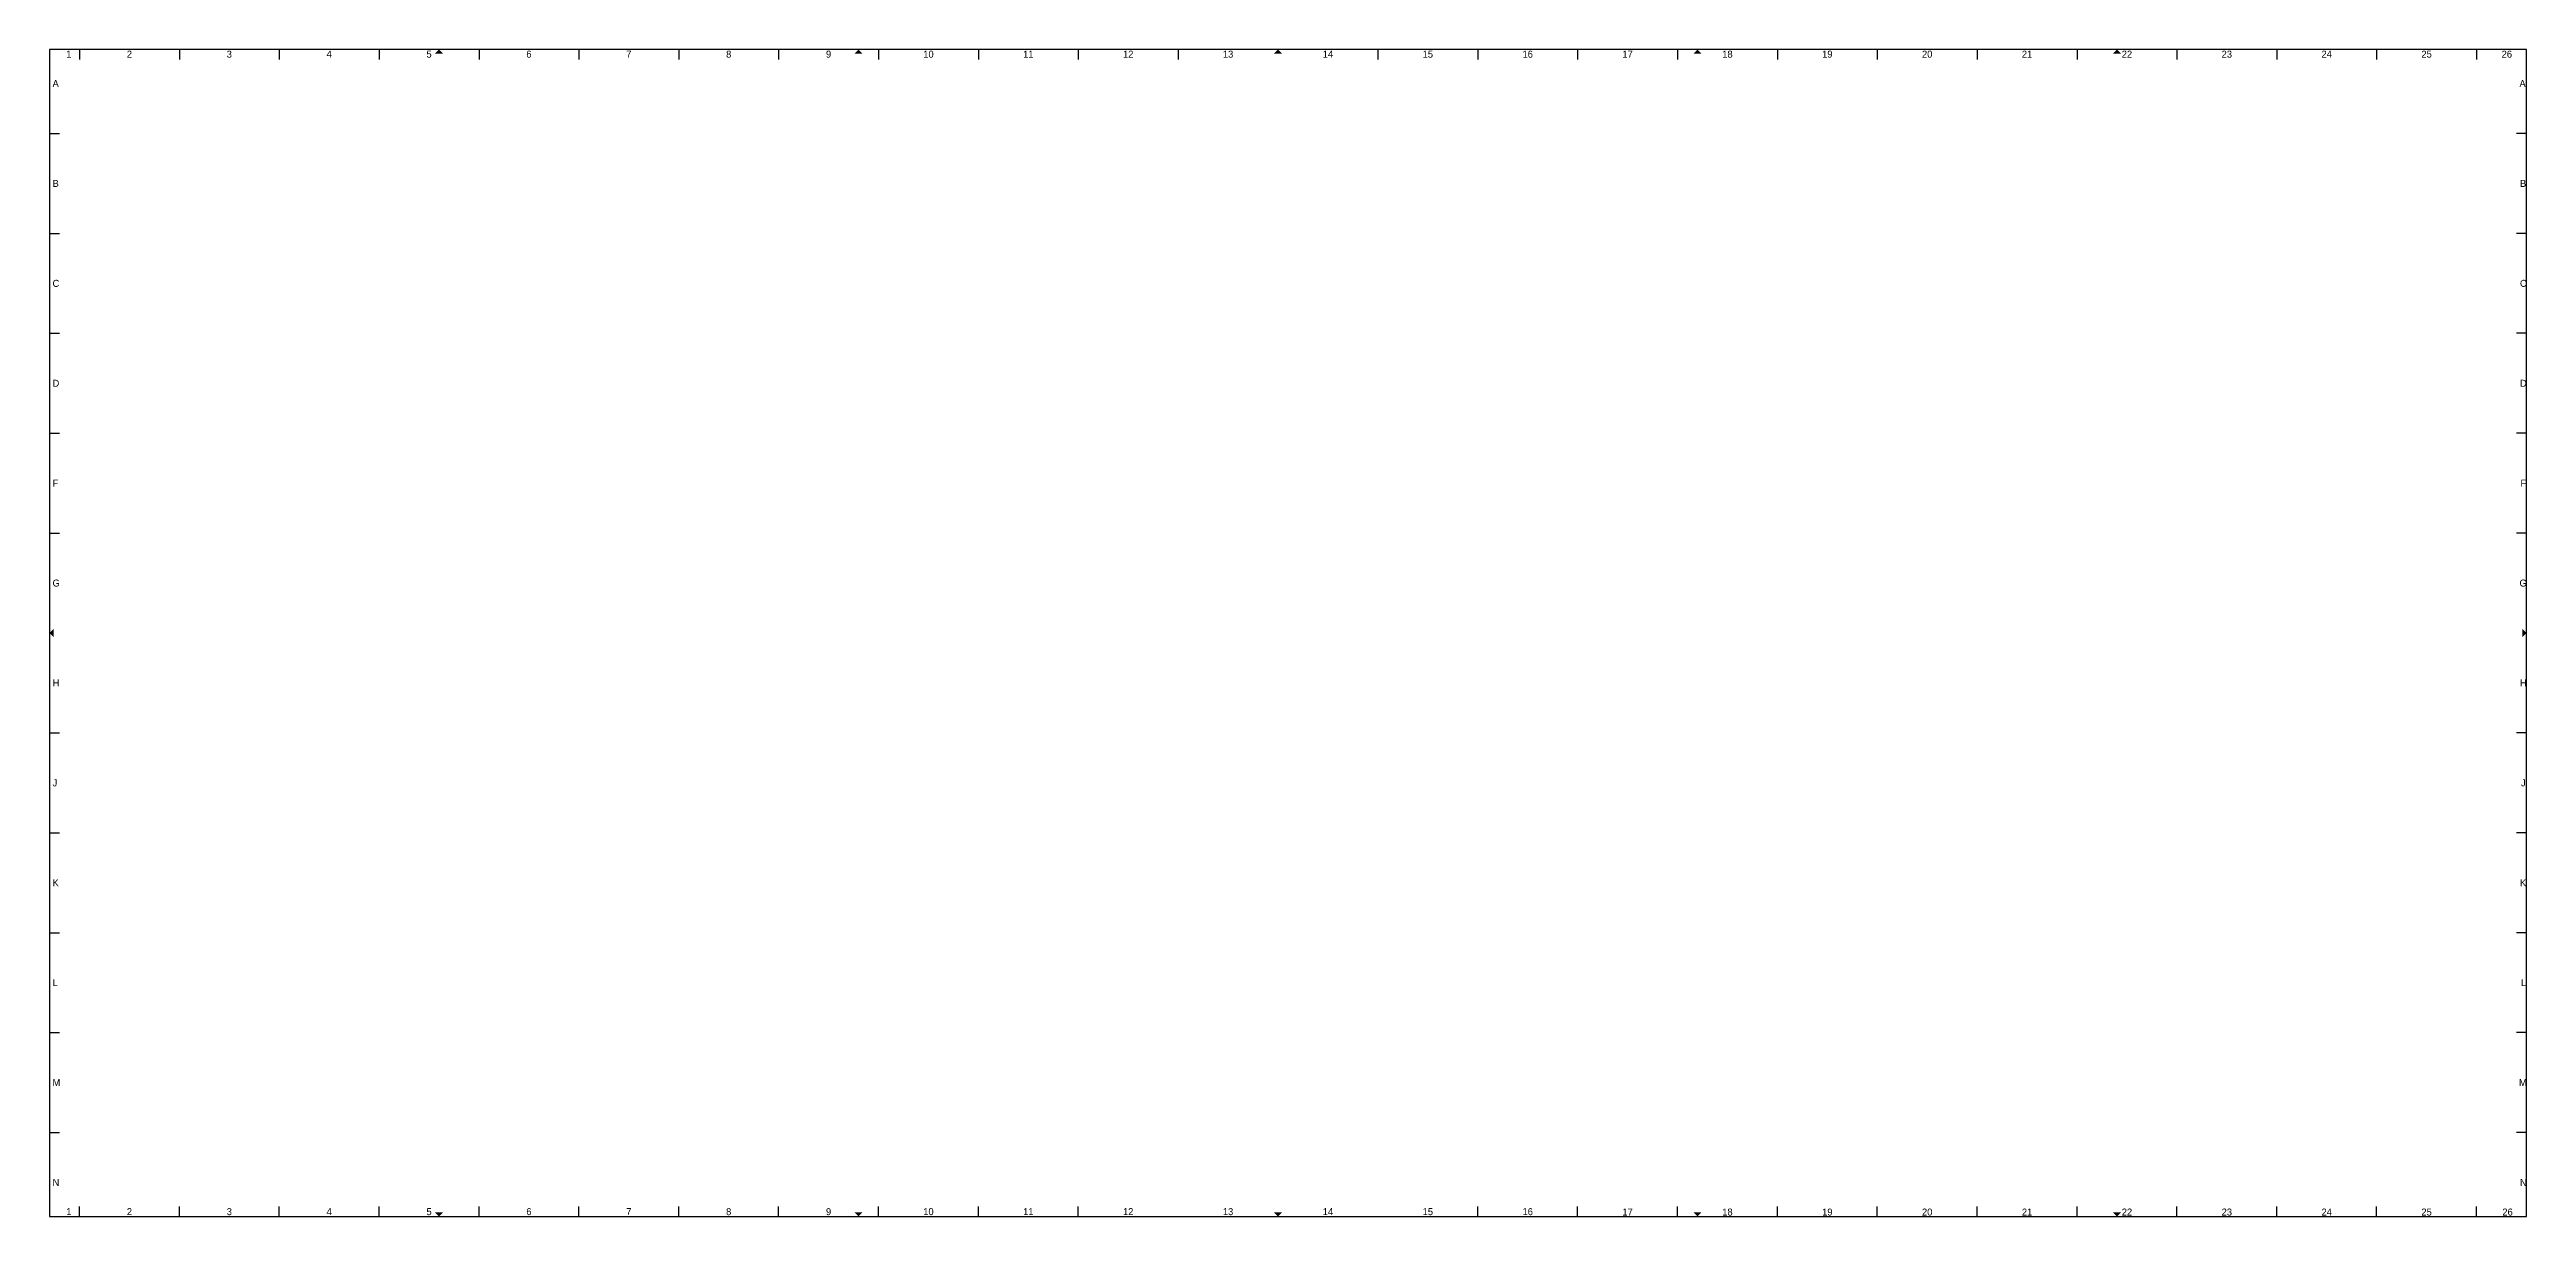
# Model space of a CAD drawing. Extents: x -5 to 1235, y -5 to 579.
import ezdxf
from ezdxf.enums import TextEntityAlignment as Align

# ---------------------------------------------------------------- set-up
doc = ezdxf.new("R2010")
doc.units = 0
doc.header["$MEASUREMENT"] = 0
doc.layers.add('to-xx-rooster', color=7, linetype='CONTINUOUS', lineweight=25)
doc.layers.add('to-xx-vouwmerk', color=7, linetype='CONTINUOUS', lineweight=18)
doc.styles.add('RTW_ISO', font='iso-rtw.shx')

msp = doc.modelspace()

# ---------------------------------------------------------------- hatches: boundary and pattern name
at = {"layer": 'to-xx-vouwmerk'}
for points in [[(188, 577), (190, 579), (192, 577)], [(398, 577), (400, 579), (402, 577)], [(608, 577), (610, 579), (612, 577)], [(818, 577), (820, 579), (822, 577)], [(1028, 577), (1030, 579), (1032, 577)], [(-3, 289), (-5, 287), (-3, 285)], [(1233, 289), (1235, 287), (1233, 285)], [(188, -3), (190, -5), (192, -3)], [(398, -3), (400, -5), (402, -3)], [(608, -3), (610, -5), (612, -3)], [(818, -3), (820, -5), (822, -3)], [(1028, -3), (1030, -5), (1032, -3)]]:
    msp.add_hatch(color=256, dxfattribs=at).paths.add_polyline_path(points)

# ---------------------------------------------------------------- linework, layer by layer
at = {"layer": 'to-xx-rooster'}
for p, q in [((1235, 579), (-5, 579)), ((-5, 579), (-5, -5)), ((10, 579), (10, 574)), ((60, 579), (60, 574)), ((110, 579), (110, 574)), ((160, 579), (160, 574)), ((210, 579), (210, 574)), ((260, 579), (260, 574)), ((310, 579), (310, 574)), ((360, 579), (360, 574)), ((410, 579), (410, 574)), ((460, 579), (460, 574)), ((510, 579), (510, 574)), ((560, 579), (560, 574)), ((660, 579), (660, 574)), ((710, 579), (710, 574)), ((760, 579), (760, 574)), ((810, 579), (810, 574)), ((860, 579), (860, 574)), ((910, 579), (910, 574)), ((960, 579), (960, 574)), ((1010, 579), (1010, 574)), ((1060, 579), (1060, 574)), ((1110, 579), (1110, 574)), ((1160, 579), (1160, 574)), ((1210, 579), (1210, 574)), ((1235, -5), (1235, 579)), ((-5, 537), (0, 537)), ((1235, 537), (1230, 537)), ((-5, 487), (0, 487)), ((1235, 487), (1230, 487)), ((-5, 437), (0, 437)), ((1235, 437), (1230, 437)), ((-5, 387), (0, 387)), ((1235, 387), (1230, 387)), ((-5, 337), (0, 337)), ((1235, 337), (1230, 337)), ((-5, 237), (0, 237)), ((1235, 237), (1230, 237)), ((-5, 187), (0, 187)), ((1235, 187), (1230, 187)), ((-5, 137), (0, 137)), ((1235, 137), (1230, 137)), ((-5, 87), (0, 87)), ((1235, 87), (1230, 87)), ((-5, 37), (0, 37)), ((1235, 37), (1230, 37)), ((10, -5), (10, 0)), ((60, -5), (60, 0)), ((110, -5), (110, 0)), ((160, -5), (160, 0)), ((210, -5), (210, 0)), ((260, -5), (260, 0)), ((310, -5), (310, 0)), ((360, -5), (360, 0)), ((410, -5), (410, 0)), ((460, -5), (460, 0)), ((510, -5), (510, 0)), ((710, -5), (710, 0)), ((760, -5), (760, 0)), ((810, -5), (810, 0)), ((860, -5), (860, 0)), ((910, -5), (910, 0)), ((960, -5), (960, 0)), ((1010, -5), (1010, 0)), ((1060, -5), (1060, 0)), ((1110, -5), (1110, 0)), ((1160, -5), (1160, 0)), ((1210, -5), (1210, 0)), ((-5, -5), (1235, -5))]:
    msp.add_line(p, q, dxfattribs=at)

# ---------------------------------------------------------------- texts
at = {"layer": 'to-xx-rooster', "style": 'RTW_ISO'}
for s, p in [('1', (4.63, 573.9)), ('2', (35, 573.9)), ('3', (85, 573.9)), ('4', (135, 573.9)), ('5', (185, 573.9)), ('6', (235, 573.9)), ('7', (285, 573.9)), ('8', (335, 573.9)), ('9', (385, 573.9)), ('10', (435, 573.9)), ('11', (485, 573.9)), ('12', (535, 573.9)), ('13', (585, 573.9)), ('14', (635, 573.9)), ('15', (685, 573.9)), ('16', (735, 573.9)), ('17', (785, 573.9)), ('18', (835, 573.9)), ('19', (885, 573.9)), ('20', (935, 573.9)), ('21', (985, 573.9)), ('22', (1035, 573.9)), ('23', (1085, 573.9)), ('24', (1135, 573.9)), ('25', (1185, 573.9)), ('26', (1225.18, 573.9)), ('1', (4.63, -5.4)), ('2', (35, -5.4)), ('3', (85, -5.4)), ('4', (135, -5.4)), ('5', (185, -5.4)), ('6', (235, -5.4)), ('7', (285, -5.4)), ('8', (335, -5.4)), ('9', (385, -5.4)), ('10', (435, -5.4)), ('11', (485, -5.4)), ('12', (535, -5.4)), ('13', (585, -5.4)), ('14', (635, -5.4)), ('15', (685, -5.4)), ('16', (735, -5.4)), ('17', (785, -5.6)), ('18', (835, -5.6)), ('19', (885, -5.6)), ('20', (935, -5.6)), ('21', (985, -5.6)), ('22', (1035, -5.6)), ('23', (1085, -5.6)), ('24', (1135, -5.6)), ('25', (1185, -5.6)), ('26', (1225.54, -5.6))]:
    msp.add_text(s, height=3.5, dxfattribs=at).set_placement(p, align=Align.BOTTOM_CENTER)
for s, p in [('A', (-3.5, 562)), ('A', (1231.5, 562)), ('B', (-3.5, 512)), ('B', (1231.75, 512)), ('C', (-3.5, 462)), ('C', (1231.75, 462)), ('D', (-3.5, 412)), ('D', (1231.75, 412)), ('F', (-3.5, 362)), ('F', (1232, 362)), ('G', (-3.5, 312)), ('G', (1231.5, 312)), ('H', (-3.5, 262)), ('H', (1231.75, 262)), ('J', (-3.5, 212)), ('J', (1232.25, 212)), ('K', (-3.5, 162)), ('K', (1231.75, 162)), ('L', (-3.5, 112)), ('L', (1232.25, 112)), ('M', (-3.5, 62)), ('M', (1231.25, 62)), ('N', (-3.5, 12)), ('N', (1231.75, 12))]:
    msp.add_text(s, height=3.5, dxfattribs=at).set_placement(p, align=Align.MIDDLE_LEFT)

doc.saveas('drawing.dxf')
